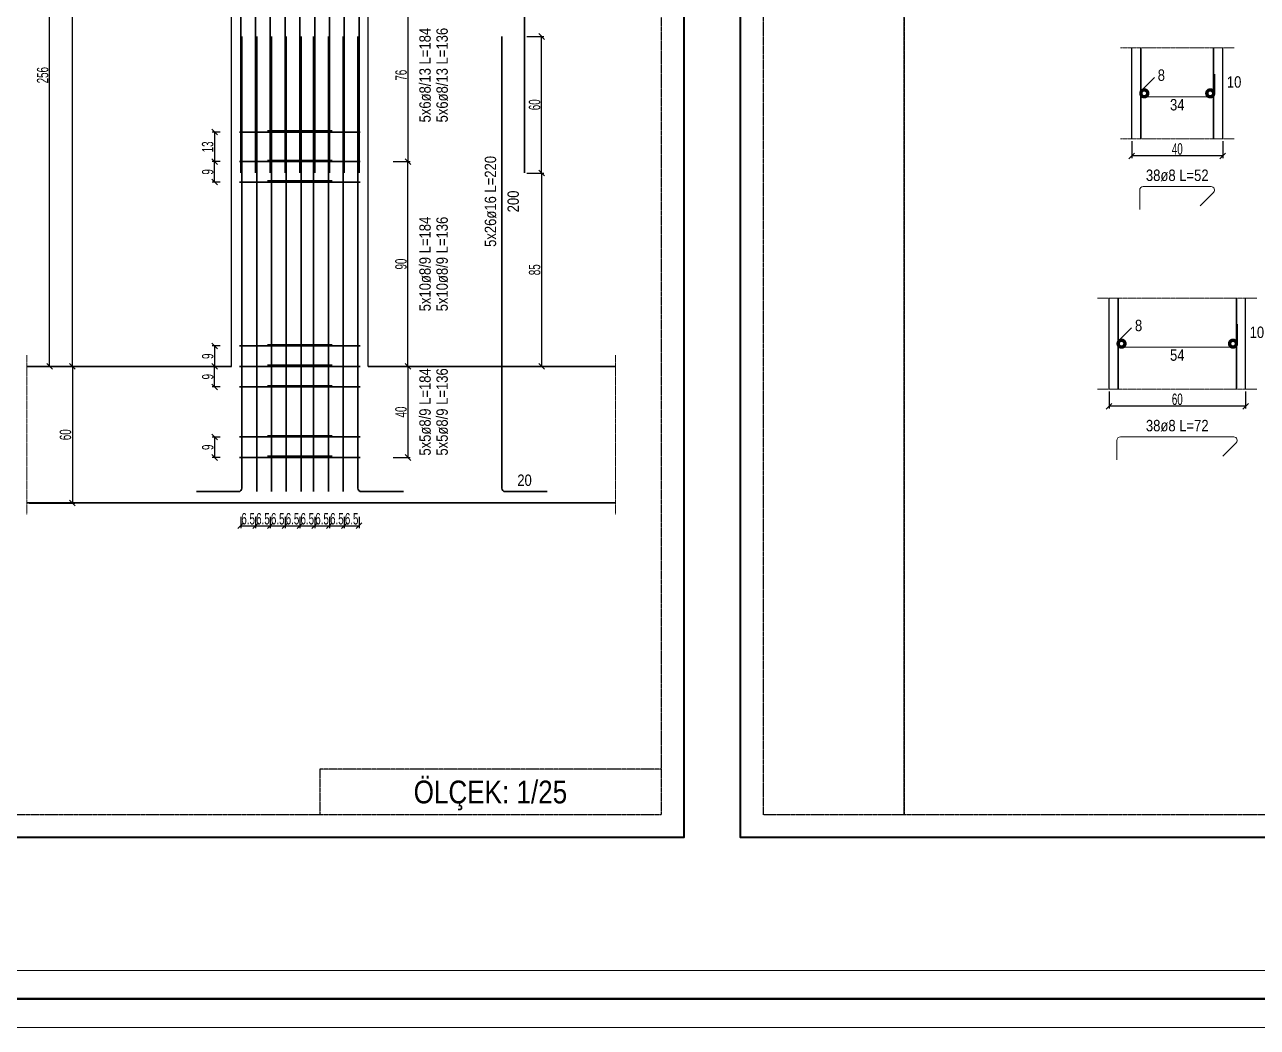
# Model space of a CAD drawing. Header units: millimetres. Extents: x -267 to 94375, y 6431 to 10838.
# Drawn here: x 50847 to 51931, y 6532 to 7413 of the extents above; entities that cross this region are included whole.
import ezdxf
from ezdxf.enums import TextEntityAlignment as Align

# ---------------------------------------------------------------- set-up
doc = ezdxf.new("R2010")
doc.units = ezdxf.units.MM
doc.header["$LTSCALE"] = 0.0001
doc.linetypes.add('DASHED', pattern=[19.05, 12.7, -6.35])
for name, color, linetype, lineweight in [('CIROZ (BEYKENT)', 140, 'Continuous', 20), ('DETAY ANTET (BEYKENT)', 5, 'Continuous', 40), ('DONATI (BEYKENT)', 4, 'Continuous', 35), ('DONATI YAZISI (BEYKENT)', 3, 'Continuous', 20), ('ETRIYE (BEYKENT)', 150, 'Continuous', 35), ('KESIT SINIRI (BEYKENT)', 241, 'DASHED', 20), ('KOLON (BEYKENT)', 3, 'Continuous', 30), ('OLCU (BEYKENT)', 14, 'Continuous', 20), ('SHEETSUMMARY-50', 152, 'Continuous', 20), ('SheetView', 40, 'Continuous', 20), ('SheetViewOut', 231, 'Continuous', 20), ('TEMEL (BEYKENT)', 2, 'Continuous', 35), ('YAZI (BEYKENT)', 140, 'Continuous', 20)]:
    doc.layers.add(name, color=color, linetype=linetype, lineweight=lineweight)
doc.styles.add('DONATI YAZISI (BEYKENT)', font='')
doc.styles.add('KLNOLC-25', font='bahnschrift light condensed', dxfattribs={"width": 0.75, "height": 10})
doc.styles.add('YAZI (BEYKENT)', font='')
doc.styles.get('DONATI YAZISI (BEYKENT)').set_extended_font_data('Bahnschrift Light Condensed')
doc.styles.get('YAZI (BEYKENT)').set_extended_font_data('Bahnschrift Light Condensed')
doc.dimstyles.new('KLNOLC-25', dxfattribs={"dimtxt": 10, "dimasz": 5, "dimexe": 2, "dimexo": 2, "dimgap": 1, "dimtad": 1, "dimdec": 1, "dimlfac": 0.5, "dimrnd": 0.5, "dimzin": 12, "dimdsep": 46, "dimtxsty": 'KLNOLC-25', "dimblk": 'OBLIQUE', "dimblk1": 'OBLIQUE', "dimblk2": 'OBLIQUE', "dimcen": 0, "dimclrt": 7, "dimadec": 0, "dimazin": 0, "dimtfac": 1, "dimtdec": 4, "dimtix": 1, "dimtmove": 2, "dimatfit": 3, "dimfxl": 1, "dimtzin": 0, "dimarcsym": 0})

# ---------------------------------------------------------------- blocks, each defined once
blk = doc.blocks.new('_Oblique')
at = {"color": 0, "linetype": 'ByBlock', "lineweight": -2}
blk.add_line((-0.5, -0.5), (0.5, 0.5), dxfattribs=at)
blk = doc.blocks.new('*D817')
at = {"layer": 'DEFPOINTS', "color": 0, "lineweight": -3, "transparency": 16777216}
for p in [(51286.7, 7282.6), (51286.7, 7112.6), (51301.7, 7112.6)]:
    blk.add_point(p, dxfattribs=at)
at = {"layer": 'OLCU (BEYKENT)', "color": 0, "lineweight": -2, "transparency": 16777216}
for p, q in [((51288.7, 7282.6), (51303.7, 7282.6)), ((51301.7, 7282.6), (51301.7, 7112.6)), ((51288.7, 7112.6), (51303.7, 7112.6))]:
    blk.add_line(p, q, dxfattribs=at)
at = {"layer": 'OLCU (BEYKENT)', "color": 0, "lineweight": -2, "transparency": 16777216, "xscale": 5, "yscale": 5, "zscale": 5}
for p, rotation in [((51301.7, 7282.6), 90), ((51301.7, 7112.6), 270)]:
    blk.add_blockref('_Oblique', p, dxfattribs=dict(at, rotation=rotation))
at = {"layer": 'OLCU (BEYKENT)', "color": 7, "transparency": 16777216, "insert": (51295.6, 7197.6), "char_height": 10, "attachment_point": 5, "rotation": 90, "style": 'KLNOLC-25'}
blk.add_mtext('85', dxfattribs=at)
blk = doc.blocks.new('*D818')
at = {"layer": 'DEFPOINTS', "color": 0, "lineweight": -3, "transparency": 16777216}
for p in [(51286.7, 7402.6), (51301.7, 7402.6), (51286.7, 7282.6)]:
    blk.add_point(p, dxfattribs=at)
at = {"layer": 'OLCU (BEYKENT)', "color": 0, "lineweight": -2, "transparency": 16777216}
for p, q in [((51288.7, 7402.6), (51303.7, 7402.6)), ((51301.7, 7282.6), (51301.7, 7402.6)), ((51288.7, 7282.6), (51303.7, 7282.6))]:
    blk.add_line(p, q, dxfattribs=at)
at = {"layer": 'OLCU (BEYKENT)', "color": 0, "lineweight": -2, "transparency": 16777216, "xscale": 5, "yscale": 5, "zscale": 5}
for p, rotation in [((51301.7, 7402.6), 90), ((51301.7, 7282.6), 270)]:
    blk.add_blockref('_Oblique', p, dxfattribs=dict(at, rotation=rotation))
at = {"layer": 'OLCU (BEYKENT)', "color": 7, "transparency": 16777216, "insert": (51295.6, 7342.6), "char_height": 10, "attachment_point": 5, "rotation": 90, "style": 'KLNOLC-25'}
blk.add_mtext('60', dxfattribs=at)
blk = doc.blocks.new('*D825')
at = {"layer": 'DEFPOINTS', "color": 0, "lineweight": -3, "transparency": 16777216}
for p in [(51021.2, 7318.6), (51014.2, 7292.6), (51021.2, 7292.6)]:
    blk.add_point(p, dxfattribs=at)
at = {"layer": 'OLCU (BEYKENT)', "color": 0, "lineweight": -2, "transparency": 16777216}
for p, q in [((51019.2, 7318.6), (51012.2, 7318.6)), ((51014.2, 7318.6), (51014.2, 7292.6)), ((51019.2, 7292.6), (51012.2, 7292.6))]:
    blk.add_line(p, q, dxfattribs=at)
at = {"layer": 'OLCU (BEYKENT)', "color": 0, "lineweight": -2, "transparency": 16777216, "xscale": 5, "yscale": 5, "zscale": 5}
for p, rotation in [((51014.2, 7318.6), 90), ((51014.2, 7292.6), 270)]:
    blk.add_blockref('_Oblique', p, dxfattribs=dict(at, rotation=rotation))
at = {"layer": 'OLCU (BEYKENT)', "color": 7, "transparency": 16777216, "insert": (51008.1, 7305.6), "char_height": 10, "attachment_point": 5, "rotation": 90, "style": 'KLNOLC-25'}
blk.add_mtext('13', dxfattribs=at)
blk = doc.blocks.new('*D827')
at = {"layer": 'DEFPOINTS', "color": 0, "lineweight": -3, "transparency": 16777216}
for p in [(51169.2, 7444.6), (51169.2, 7292.6), (51184.2, 7292.6)]:
    blk.add_point(p, dxfattribs=at)
at = {"layer": 'OLCU (BEYKENT)', "color": 0, "lineweight": -2, "transparency": 16777216}
for p, q in [((51171.2, 7444.6), (51186.2, 7444.6)), ((51184.2, 7444.6), (51184.2, 7292.6)), ((51171.2, 7292.6), (51186.2, 7292.6))]:
    blk.add_line(p, q, dxfattribs=at)
at = {"layer": 'OLCU (BEYKENT)', "color": 0, "lineweight": -2, "transparency": 16777216, "xscale": 5, "yscale": 5, "zscale": 5}
for p, rotation in [((51184.2, 7444.6), 90), ((51184.2, 7292.6), 270)]:
    blk.add_blockref('_Oblique', p, dxfattribs=dict(at, rotation=rotation))
at = {"layer": 'OLCU (BEYKENT)', "color": 7, "transparency": 16777216, "insert": (51178.2, 7368.6), "char_height": 10, "attachment_point": 5, "rotation": 90, "style": 'KLNOLC-25'}
blk.add_mtext('76', dxfattribs=at)
blk = doc.blocks.new('*D828')
at = {"layer": 'DEFPOINTS', "color": 0, "lineweight": -3, "transparency": 16777216}
for p in [(51021.2, 7130.6), (51014.2, 7112.6), (51021.2, 7112.6)]:
    blk.add_point(p, dxfattribs=at)
at = {"layer": 'OLCU (BEYKENT)', "color": 0, "lineweight": -2, "transparency": 16777216}
for p, q in [((51019.2, 7130.6), (51012.2, 7130.6)), ((51014.2, 7130.6), (51014.2, 7112.6)), ((51019.2, 7112.6), (51012.2, 7112.6))]:
    blk.add_line(p, q, dxfattribs=at)
at = {"layer": 'OLCU (BEYKENT)', "color": 0, "lineweight": -2, "transparency": 16777216, "xscale": 5, "yscale": 5, "zscale": 5}
for p, rotation in [((51014.2, 7130.6), 90), ((51014.2, 7112.6), 270)]:
    blk.add_blockref('_Oblique', p, dxfattribs=dict(at, rotation=rotation))
at = {"layer": 'OLCU (BEYKENT)', "color": 7, "transparency": 16777216, "insert": (51008.2, 7121.6), "char_height": 10, "attachment_point": 5, "rotation": 90, "style": 'KLNOLC-25'}
blk.add_mtext('9', dxfattribs=at)
blk = doc.blocks.new('*D829')
at = {"layer": 'DEFPOINTS', "color": 0, "lineweight": -3, "transparency": 16777216}
for p in [(51014.2, 7292.6), (51021.2, 7292.6), (51021.2, 7274.6)]:
    blk.add_point(p, dxfattribs=at)
at = {"layer": 'OLCU (BEYKENT)', "color": 0, "lineweight": -2, "transparency": 16777216}
for p, q in [((51019.2, 7292.6), (51012.2, 7292.6)), ((51014.2, 7274.6), (51014.2, 7292.6)), ((51019.2, 7274.6), (51012.2, 7274.6))]:
    blk.add_line(p, q, dxfattribs=at)
at = {"layer": 'OLCU (BEYKENT)', "color": 0, "lineweight": -2, "transparency": 16777216, "xscale": 5, "yscale": 5, "zscale": 5}
for p, rotation in [((51014.2, 7292.6), 90), ((51014.2, 7274.6), 270)]:
    blk.add_blockref('_Oblique', p, dxfattribs=dict(at, rotation=rotation))
at = {"layer": 'OLCU (BEYKENT)', "color": 7, "transparency": 16777216, "insert": (51008.2, 7283.6), "char_height": 10, "attachment_point": 5, "rotation": 90, "style": 'KLNOLC-25'}
blk.add_mtext('9', dxfattribs=at)
blk = doc.blocks.new('*D830')
at = {"layer": 'DEFPOINTS', "color": 0, "lineweight": -3, "transparency": 16777216}
for p in [(51169.2, 7292.6), (51184.2, 7292.6), (51169.2, 7112.6)]:
    blk.add_point(p, dxfattribs=at)
at = {"layer": 'OLCU (BEYKENT)', "color": 0, "lineweight": -2, "transparency": 16777216}
for p, q in [((51171.2, 7292.6), (51186.2, 7292.6)), ((51184.2, 7112.6), (51184.2, 7292.6)), ((51171.2, 7112.6), (51186.2, 7112.6))]:
    blk.add_line(p, q, dxfattribs=at)
at = {"layer": 'OLCU (BEYKENT)', "color": 0, "lineweight": -2, "transparency": 16777216, "xscale": 5, "yscale": 5, "zscale": 5}
for p, rotation in [((51184.2, 7292.6), 90), ((51184.2, 7112.6), 270)]:
    blk.add_blockref('_Oblique', p, dxfattribs=dict(at, rotation=rotation))
at = {"layer": 'OLCU (BEYKENT)', "color": 7, "transparency": 16777216, "insert": (51178.1, 7202.6), "char_height": 10, "attachment_point": 5, "rotation": 90, "style": 'KLNOLC-25'}
blk.add_mtext('90', dxfattribs=at)
blk = doc.blocks.new('*D831')
at = {"layer": 'DEFPOINTS', "color": 0, "lineweight": -3, "transparency": 16777216}
for p in [(51021.2, 7050.6), (51014.2, 7032.6), (51021.2, 7032.6)]:
    blk.add_point(p, dxfattribs=at)
at = {"layer": 'OLCU (BEYKENT)', "color": 0, "lineweight": -2, "transparency": 16777216}
for p, q in [((51019.2, 7050.6), (51012.2, 7050.6)), ((51014.2, 7050.6), (51014.2, 7032.6)), ((51019.2, 7032.6), (51012.2, 7032.6))]:
    blk.add_line(p, q, dxfattribs=at)
at = {"layer": 'OLCU (BEYKENT)', "color": 0, "lineweight": -2, "transparency": 16777216, "xscale": 5, "yscale": 5, "zscale": 5}
for p, rotation in [((51014.2, 7050.6), 90), ((51014.2, 7032.6), 270)]:
    blk.add_blockref('_Oblique', p, dxfattribs=dict(at, rotation=rotation))
at = {"layer": 'OLCU (BEYKENT)', "color": 7, "transparency": 16777216, "insert": (51008.2, 7041.6), "char_height": 10, "attachment_point": 5, "rotation": 90, "style": 'KLNOLC-25'}
blk.add_mtext('9', dxfattribs=at)
blk = doc.blocks.new('*D832')
at = {"layer": 'DEFPOINTS', "color": 0, "lineweight": -3, "transparency": 16777216}
for p in [(51014.2, 7112.6), (51021.2, 7112.6), (51021.2, 7094.6)]:
    blk.add_point(p, dxfattribs=at)
at = {"layer": 'OLCU (BEYKENT)', "color": 0, "lineweight": -2, "transparency": 16777216}
for p, q in [((51019.2, 7112.6), (51012.2, 7112.6)), ((51014.2, 7094.6), (51014.2, 7112.6)), ((51019.2, 7094.6), (51012.2, 7094.6))]:
    blk.add_line(p, q, dxfattribs=at)
at = {"layer": 'OLCU (BEYKENT)', "color": 0, "lineweight": -2, "transparency": 16777216, "xscale": 5, "yscale": 5, "zscale": 5}
for p, rotation in [((51014.2, 7112.6), 90), ((51014.2, 7094.6), 270)]:
    blk.add_blockref('_Oblique', p, dxfattribs=dict(at, rotation=rotation))
at = {"layer": 'OLCU (BEYKENT)', "color": 7, "transparency": 16777216, "insert": (51008.2, 7103.6), "char_height": 10, "attachment_point": 5, "rotation": 90, "style": 'KLNOLC-25'}
blk.add_mtext('9', dxfattribs=at)
blk = doc.blocks.new('*D833')
at = {"layer": 'DEFPOINTS', "color": 0, "lineweight": -3, "transparency": 16777216}
for p in [(51169.2, 7112.6), (51169.2, 7032.6), (51184.2, 7032.6)]:
    blk.add_point(p, dxfattribs=at)
at = {"layer": 'OLCU (BEYKENT)', "color": 0, "lineweight": -2, "transparency": 16777216}
for p, q in [((51171.2, 7112.6), (51186.2, 7112.6)), ((51184.2, 7112.6), (51184.2, 7032.6)), ((51171.2, 7032.6), (51186.2, 7032.6))]:
    blk.add_line(p, q, dxfattribs=at)
at = {"layer": 'OLCU (BEYKENT)', "color": 0, "lineweight": -2, "transparency": 16777216, "xscale": 5, "yscale": 5, "zscale": 5}
for p, rotation in [((51184.2, 7112.6), 90), ((51184.2, 7032.6), 270)]:
    blk.add_blockref('_Oblique', p, dxfattribs=dict(at, rotation=rotation))
at = {"layer": 'OLCU (BEYKENT)', "color": 7, "transparency": 16777216, "insert": (51178.1, 7072.6), "char_height": 10, "attachment_point": 5, "rotation": 90, "style": 'KLNOLC-25'}
blk.add_mtext('40', dxfattribs=at)
blk = doc.blocks.new('*D834')
at = {"layer": 'DEFPOINTS', "color": 0, "lineweight": -3, "transparency": 16777216}
for p in [(50849.2, 7112.6), (50849.2, 6992.6), (50889.2, 6992.6)]:
    blk.add_point(p, dxfattribs=at)
at = {"layer": 'OLCU (BEYKENT)', "color": 0, "lineweight": -2, "transparency": 16777216}
for p, q in [((50851.2, 7112.6), (50891.2, 7112.6)), ((50889.2, 7112.6), (50889.2, 6992.6)), ((50851.2, 6992.6), (50891.2, 6992.6))]:
    blk.add_line(p, q, dxfattribs=at)
at = {"layer": 'OLCU (BEYKENT)', "color": 0, "lineweight": -2, "transparency": 16777216, "xscale": 5, "yscale": 5, "zscale": 5}
for p, rotation in [((50889.2, 7112.6), 90), ((50889.2, 6992.6), 270)]:
    blk.add_blockref('_Oblique', p, dxfattribs=dict(at, rotation=rotation))
at = {"layer": 'OLCU (BEYKENT)', "color": 7, "transparency": 16777216, "insert": (50883.1, 7052.6), "char_height": 10, "attachment_point": 5, "rotation": 90, "style": 'KLNOLC-25'}
blk.add_mtext('60', dxfattribs=at)
blk = doc.blocks.new('*D835')
at = {"layer": 'DEFPOINTS', "color": 0, "lineweight": -3, "transparency": 16777216}
for p in [(50849.2, 7624.6), (50869.2, 7624.6), (50849.2, 7112.6)]:
    blk.add_point(p, dxfattribs=at)
at = {"layer": 'OLCU (BEYKENT)', "color": 0, "lineweight": -2, "transparency": 16777216}
for p, q in [((50851.2, 7624.6), (50871.2, 7624.6)), ((50869.2, 7112.6), (50869.2, 7624.6)), ((50851.2, 7112.6), (50871.2, 7112.6))]:
    blk.add_line(p, q, dxfattribs=at)
at = {"layer": 'OLCU (BEYKENT)', "color": 0, "lineweight": -2, "transparency": 16777216, "xscale": 5, "yscale": 5, "zscale": 5}
for p, rotation in [((50869.2, 7624.6), 90), ((50869.2, 7112.6), 270)]:
    blk.add_blockref('_Oblique', p, dxfattribs=dict(at, rotation=rotation))
at = {"layer": 'OLCU (BEYKENT)', "color": 7, "transparency": 16777216, "insert": (50863.1, 7368.6), "char_height": 10, "attachment_point": 5, "rotation": 90, "style": 'KLNOLC-25'}
blk.add_mtext('256', dxfattribs=at)
blk = doc.blocks.new('*D837')
at = {"layer": 'DEFPOINTS', "color": 0, "lineweight": -3, "transparency": 16777216}
for p in [(50849.2, 7744.6), (50889.2, 7744.6), (50849.2, 7112.6)]:
    blk.add_point(p, dxfattribs=at)
at = {"layer": 'OLCU (BEYKENT)', "color": 0, "lineweight": -2, "transparency": 16777216}
for p, q in [((50851.2, 7744.6), (50891.2, 7744.6)), ((50889.2, 7112.6), (50889.2, 7744.6)), ((50851.2, 7112.6), (50891.2, 7112.6))]:
    blk.add_line(p, q, dxfattribs=at)
at = {"layer": 'OLCU (BEYKENT)', "color": 0, "lineweight": -2, "transparency": 16777216, "xscale": 5, "yscale": 5, "zscale": 5}
for p, rotation in [((50889.2, 7744.6), 90), ((50889.2, 7112.6), 270)]:
    blk.add_blockref('_Oblique', p, dxfattribs=dict(at, rotation=rotation))
at = {"layer": 'OLCU (BEYKENT)', "color": 7, "transparency": 16777216, "insert": (50883.1, 7428.6), "char_height": 10, "attachment_point": 5, "rotation": 90, "style": 'KLNOLC-25'}
blk.add_mtext('316', dxfattribs=at)
blk = doc.blocks.new('*D839')
at = {"layer": 'DEFPOINTS', "color": 0, "lineweight": -3, "transparency": 16777216}
for p in [(51037.2, 6982.6), (51050.2, 6982.6), (51050.2, 6972.6)]:
    blk.add_point(p, dxfattribs=at)
at = {"layer": 'OLCU (BEYKENT)', "color": 0, "lineweight": -2, "transparency": 16777216}
for p, q in [((51037.2, 6980.6), (51037.2, 6970.6)), ((51050.2, 6980.6), (51050.2, 6970.6)), ((51037.2, 6972.6), (51050.2, 6972.6))]:
    blk.add_line(p, q, dxfattribs=at)
at = {"layer": 'OLCU (BEYKENT)', "color": 0, "lineweight": -2, "transparency": 16777216, "xscale": 5, "yscale": 5, "zscale": 5, "rotation": 180}
blk.add_blockref('_Oblique', (51037.2, 6972.6), dxfattribs=at)
at = {"layer": 'OLCU (BEYKENT)', "color": 0, "lineweight": -2, "transparency": 16777216, "xscale": 5, "yscale": 5, "zscale": 5}
blk.add_blockref('_Oblique', (51050.2, 6972.6), dxfattribs=at)
at = {"layer": 'OLCU (BEYKENT)', "color": 7, "transparency": 16777216, "insert": (51043.7, 6978.7), "char_height": 10, "attachment_point": 5, "style": 'KLNOLC-25'}
blk.add_mtext('6.5', dxfattribs=at)
blk = doc.blocks.new('*D840')
at = {"layer": 'DEFPOINTS', "color": 0, "lineweight": -3, "transparency": 16777216}
for p in [(51050.2, 6982.6), (51063.2, 6982.6), (51063.2, 6972.6)]:
    blk.add_point(p, dxfattribs=at)
at = {"layer": 'OLCU (BEYKENT)', "color": 0, "lineweight": -2, "transparency": 16777216}
for p, q in [((51050.2, 6980.6), (51050.2, 6970.6)), ((51063.2, 6980.6), (51063.2, 6970.6)), ((51050.2, 6972.6), (51063.2, 6972.6))]:
    blk.add_line(p, q, dxfattribs=at)
at = {"layer": 'OLCU (BEYKENT)', "color": 0, "lineweight": -2, "transparency": 16777216, "xscale": 5, "yscale": 5, "zscale": 5, "rotation": 180}
blk.add_blockref('_Oblique', (51050.2, 6972.6), dxfattribs=at)
at = {"layer": 'OLCU (BEYKENT)', "color": 0, "lineweight": -2, "transparency": 16777216, "xscale": 5, "yscale": 5, "zscale": 5}
blk.add_blockref('_Oblique', (51063.2, 6972.6), dxfattribs=at)
at = {"layer": 'OLCU (BEYKENT)', "color": 7, "transparency": 16777216, "insert": (51056.7, 6978.7), "char_height": 10, "attachment_point": 5, "style": 'KLNOLC-25'}
blk.add_mtext('6.5', dxfattribs=at)
blk = doc.blocks.new('*D841')
at = {"layer": 'DEFPOINTS', "color": 0, "lineweight": -3, "transparency": 16777216}
for p in [(51063.2, 6982.6), (51076.2, 6982.6), (51076.2, 6972.6)]:
    blk.add_point(p, dxfattribs=at)
at = {"layer": 'OLCU (BEYKENT)', "color": 0, "lineweight": -2, "transparency": 16777216}
for p, q in [((51063.2, 6980.6), (51063.2, 6970.6)), ((51076.2, 6980.6), (51076.2, 6970.6)), ((51063.2, 6972.6), (51076.2, 6972.6))]:
    blk.add_line(p, q, dxfattribs=at)
at = {"layer": 'OLCU (BEYKENT)', "color": 0, "lineweight": -2, "transparency": 16777216, "xscale": 5, "yscale": 5, "zscale": 5, "rotation": 180}
blk.add_blockref('_Oblique', (51063.2, 6972.6), dxfattribs=at)
at = {"layer": 'OLCU (BEYKENT)', "color": 0, "lineweight": -2, "transparency": 16777216, "xscale": 5, "yscale": 5, "zscale": 5}
blk.add_blockref('_Oblique', (51076.2, 6972.6), dxfattribs=at)
at = {"layer": 'OLCU (BEYKENT)', "color": 7, "transparency": 16777216, "insert": (51069.7, 6978.7), "char_height": 10, "attachment_point": 5, "style": 'KLNOLC-25'}
blk.add_mtext('6.5', dxfattribs=at)
blk = doc.blocks.new('*D842')
at = {"layer": 'DEFPOINTS', "color": 0, "lineweight": -3, "transparency": 16777216}
for p in [(51076.2, 6982.6), (51089.2, 6982.6), (51089.2, 6972.6)]:
    blk.add_point(p, dxfattribs=at)
at = {"layer": 'OLCU (BEYKENT)', "color": 0, "lineweight": -2, "transparency": 16777216}
for p, q in [((51076.2, 6980.6), (51076.2, 6970.6)), ((51089.2, 6980.6), (51089.2, 6970.6)), ((51076.2, 6972.6), (51089.2, 6972.6))]:
    blk.add_line(p, q, dxfattribs=at)
at = {"layer": 'OLCU (BEYKENT)', "color": 0, "lineweight": -2, "transparency": 16777216, "xscale": 5, "yscale": 5, "zscale": 5, "rotation": 180}
blk.add_blockref('_Oblique', (51076.2, 6972.6), dxfattribs=at)
at = {"layer": 'OLCU (BEYKENT)', "color": 0, "lineweight": -2, "transparency": 16777216, "xscale": 5, "yscale": 5, "zscale": 5}
blk.add_blockref('_Oblique', (51089.2, 6972.6), dxfattribs=at)
at = {"layer": 'OLCU (BEYKENT)', "color": 7, "transparency": 16777216, "insert": (51082.7, 6978.7), "char_height": 10, "attachment_point": 5, "style": 'KLNOLC-25'}
blk.add_mtext('6.5', dxfattribs=at)
blk = doc.blocks.new('*D843')
at = {"layer": 'DEFPOINTS', "color": 0, "lineweight": -3, "transparency": 16777216}
for p in [(51089.2, 6982.6), (51102.2, 6982.6), (51102.2, 6972.6)]:
    blk.add_point(p, dxfattribs=at)
at = {"layer": 'OLCU (BEYKENT)', "color": 0, "lineweight": -2, "transparency": 16777216}
for p, q in [((51089.2, 6980.6), (51089.2, 6970.6)), ((51102.2, 6980.6), (51102.2, 6970.6)), ((51089.2, 6972.6), (51102.2, 6972.6))]:
    blk.add_line(p, q, dxfattribs=at)
at = {"layer": 'OLCU (BEYKENT)', "color": 0, "lineweight": -2, "transparency": 16777216, "xscale": 5, "yscale": 5, "zscale": 5, "rotation": 180}
blk.add_blockref('_Oblique', (51089.2, 6972.6), dxfattribs=at)
at = {"layer": 'OLCU (BEYKENT)', "color": 0, "lineweight": -2, "transparency": 16777216, "xscale": 5, "yscale": 5, "zscale": 5}
blk.add_blockref('_Oblique', (51102.2, 6972.6), dxfattribs=at)
at = {"layer": 'OLCU (BEYKENT)', "color": 7, "transparency": 16777216, "insert": (51095.7, 6978.7), "char_height": 10, "attachment_point": 5, "style": 'KLNOLC-25'}
blk.add_mtext('6.5', dxfattribs=at)
blk = doc.blocks.new('*D844')
at = {"layer": 'DEFPOINTS', "color": 0, "lineweight": -3, "transparency": 16777216}
for p in [(51102.2, 6982.6), (51115.2, 6982.6), (51115.2, 6972.6)]:
    blk.add_point(p, dxfattribs=at)
at = {"layer": 'OLCU (BEYKENT)', "color": 0, "lineweight": -2, "transparency": 16777216}
for p, q in [((51102.2, 6980.6), (51102.2, 6970.6)), ((51115.2, 6980.6), (51115.2, 6970.6)), ((51102.2, 6972.6), (51115.2, 6972.6))]:
    blk.add_line(p, q, dxfattribs=at)
at = {"layer": 'OLCU (BEYKENT)', "color": 0, "lineweight": -2, "transparency": 16777216, "xscale": 5, "yscale": 5, "zscale": 5, "rotation": 180}
blk.add_blockref('_Oblique', (51102.2, 6972.6), dxfattribs=at)
at = {"layer": 'OLCU (BEYKENT)', "color": 0, "lineweight": -2, "transparency": 16777216, "xscale": 5, "yscale": 5, "zscale": 5}
blk.add_blockref('_Oblique', (51115.2, 6972.6), dxfattribs=at)
at = {"layer": 'OLCU (BEYKENT)', "color": 7, "transparency": 16777216, "insert": (51108.7, 6978.7), "char_height": 10, "attachment_point": 5, "style": 'KLNOLC-25'}
blk.add_mtext('6.5', dxfattribs=at)
blk = doc.blocks.new('*D845')
at = {"layer": 'DEFPOINTS', "color": 0, "lineweight": -3, "transparency": 16777216}
for p in [(51115.2, 6982.6), (51128.2, 6982.6), (51128.2, 6972.6)]:
    blk.add_point(p, dxfattribs=at)
at = {"layer": 'OLCU (BEYKENT)', "color": 0, "lineweight": -2, "transparency": 16777216}
for p, q in [((51115.2, 6980.6), (51115.2, 6970.6)), ((51128.2, 6980.6), (51128.2, 6970.6)), ((51115.2, 6972.6), (51128.2, 6972.6))]:
    blk.add_line(p, q, dxfattribs=at)
at = {"layer": 'OLCU (BEYKENT)', "color": 0, "lineweight": -2, "transparency": 16777216, "xscale": 5, "yscale": 5, "zscale": 5, "rotation": 180}
blk.add_blockref('_Oblique', (51115.2, 6972.6), dxfattribs=at)
at = {"layer": 'OLCU (BEYKENT)', "color": 0, "lineweight": -2, "transparency": 16777216, "xscale": 5, "yscale": 5, "zscale": 5}
blk.add_blockref('_Oblique', (51128.2, 6972.6), dxfattribs=at)
at = {"layer": 'OLCU (BEYKENT)', "color": 7, "transparency": 16777216, "insert": (51121.7, 6978.7), "char_height": 10, "attachment_point": 5, "style": 'KLNOLC-25'}
blk.add_mtext('6.5', dxfattribs=at)
blk = doc.blocks.new('*D846')
at = {"layer": 'DEFPOINTS', "color": 0, "lineweight": -3, "transparency": 16777216}
for p in [(51128.2, 6982.6), (51141.2, 6982.6), (51141.2, 6972.6)]:
    blk.add_point(p, dxfattribs=at)
at = {"layer": 'OLCU (BEYKENT)', "color": 0, "lineweight": -2, "transparency": 16777216}
for p, q in [((51128.2, 6980.6), (51128.2, 6970.6)), ((51141.2, 6980.6), (51141.2, 6970.6)), ((51128.2, 6972.6), (51141.2, 6972.6))]:
    blk.add_line(p, q, dxfattribs=at)
at = {"layer": 'OLCU (BEYKENT)', "color": 0, "lineweight": -2, "transparency": 16777216, "xscale": 5, "yscale": 5, "zscale": 5, "rotation": 180}
blk.add_blockref('_Oblique', (51128.2, 6972.6), dxfattribs=at)
at = {"layer": 'OLCU (BEYKENT)', "color": 0, "lineweight": -2, "transparency": 16777216, "xscale": 5, "yscale": 5, "zscale": 5}
blk.add_blockref('_Oblique', (51141.2, 6972.6), dxfattribs=at)
at = {"layer": 'OLCU (BEYKENT)', "color": 7, "transparency": 16777216, "insert": (51134.7, 6978.7), "char_height": 10, "attachment_point": 5, "style": 'KLNOLC-25'}
blk.add_mtext('6.5', dxfattribs=at)
blk = doc.blocks.new('*D886')
at = {"layer": 'DEFPOINTS', "color": 0, "lineweight": -3, "transparency": 16777216}
for p in [(51820.6, 7312.6), (51900.6, 7312.6), (51820.6, 7297.6)]:
    blk.add_point(p, dxfattribs=at)
at = {"layer": 'OLCU (BEYKENT)', "color": 0, "lineweight": -2, "transparency": 16777216}
for p, q in [((51820.6, 7310.6), (51820.6, 7295.6)), ((51900.6, 7310.6), (51900.6, 7295.6)), ((51900.6, 7297.6), (51820.6, 7297.6))]:
    blk.add_line(p, q, dxfattribs=at)
at = {"layer": 'OLCU (BEYKENT)', "color": 0, "lineweight": -2, "transparency": 16777216, "xscale": 5, "yscale": 5, "zscale": 5, "rotation": 180}
blk.add_blockref('_Oblique', (51820.6, 7297.6), dxfattribs=at)
at = {"layer": 'OLCU (BEYKENT)', "color": 0, "lineweight": -2, "transparency": 16777216, "xscale": 5, "yscale": 5, "zscale": 5}
blk.add_blockref('_Oblique', (51900.6, 7297.6), dxfattribs=at)
at = {"layer": 'OLCU (BEYKENT)', "color": 7, "transparency": 16777216, "insert": (51860.6, 7303.7), "char_height": 10, "attachment_point": 5, "style": 'KLNOLC-25'}
blk.add_mtext('40', dxfattribs=at)
blk = doc.blocks.new('*D887')
at = {"layer": 'DEFPOINTS', "color": 0, "lineweight": -3, "transparency": 16777216}
for p in [(51800.6, 7092.6), (51920.6, 7092.6), (51800.6, 7077.6)]:
    blk.add_point(p, dxfattribs=at)
at = {"layer": 'OLCU (BEYKENT)', "color": 0, "lineweight": -2, "transparency": 16777216}
for p, q in [((51800.6, 7090.6), (51800.6, 7075.6)), ((51920.6, 7090.6), (51920.6, 7075.6)), ((51920.6, 7077.6), (51800.6, 7077.6))]:
    blk.add_line(p, q, dxfattribs=at)
at = {"layer": 'OLCU (BEYKENT)', "color": 0, "lineweight": -2, "transparency": 16777216, "xscale": 5, "yscale": 5, "zscale": 5, "rotation": 180}
blk.add_blockref('_Oblique', (51800.6, 7077.6), dxfattribs=at)
at = {"layer": 'OLCU (BEYKENT)', "color": 0, "lineweight": -2, "transparency": 16777216, "xscale": 5, "yscale": 5, "zscale": 5}
blk.add_blockref('_Oblique', (51920.6, 7077.6), dxfattribs=at)
at = {"layer": 'OLCU (BEYKENT)', "color": 7, "transparency": 16777216, "insert": (51860.6, 7083.7), "char_height": 10, "attachment_point": 5, "style": 'KLNOLC-25'}
blk.add_mtext('60', dxfattribs=at)

msp = doc.modelspace()

# ---------------------------------------------------------------- linework, layer by layer
at = {"layer": 'CIROZ (BEYKENT)'}
for points in [[(51840.42, 7366.43), (51828.75, 7354.76, 0.6681786), (51830.87, 7349.64), (51890.58, 7349.64, 0.4142136), (51893.58, 7352.64), (51893.58, 7369.64)], [(51880.74, 7253.85), (51892.41, 7265.52, 0.6681786), (51890.28, 7270.64), (51830.58, 7270.64, 0.4142136), (51827.58, 7267.64), (51827.58, 7250.64)], [(51820.42, 7146.43), (51808.75, 7134.76, 0.6681786), (51810.87, 7129.64), (51910.58, 7129.64, 0.4142136), (51913.58, 7132.64), (51913.58, 7149.64)], [(51900.74, 7033.85), (51912.41, 7045.52, 0.6681786), (51910.28, 7050.64), (51810.58, 7050.64, 0.4142136), (51807.58, 7047.64), (51807.58, 7030.64)]]:
    msp.add_lwpolyline(points, format="xyb", dxfattribs=at)
at = {"layer": 'DETAY ANTET (BEYKENT)'}
for points in [[(50291.42, 8118.64), (51426.71, 8118.64), (51426.71, 6698.64), (50291.42, 6698.64), (50291.42, 8118.64)], [(51476.71, 8118.64), (52608.08, 8118.64), (52608.08, 6698.64), (51476.71, 6698.64), (51476.71, 8118.64)]]:
    msp.add_lwpolyline(points, close=True, dxfattribs=at)
at = {"layer": 'DETAY ANTET (BEYKENT)', "color": 7, "linetype": 'DASHED', "lineweight": -3, "ltscale": 2}
for points in [[(50311.42, 8098.64), (51406.71, 8098.64), (51406.71, 6718.64), (50311.42, 6718.64)], [(51496.71, 8098.64), (52588.08, 8098.64), (52588.08, 6718.64), (51496.71, 6718.64)], [(51620.58, 8098.64), (51620.58, 6718.64)]]:
    msp.add_lwpolyline(points, close=True, dxfattribs=at)
msp.add_lwpolyline([(51406.71, 6758.64), (51106.71, 6758.64), (51106.71, 6718.64)], dxfattribs=at)
at = {"layer": 'DONATI (BEYKENT)'}
for p, q in [((51051.21, 7402.64), (51051.21, 7002.64)), ((51064.21, 7402.64), (51064.21, 7002.64)), ((51077.21, 7402.64), (51077.21, 7002.64)), ((51090.21, 7402.64), (51090.21, 7002.64)), ((51101.21, 7402.64), (51101.21, 7002.64)), ((51114.21, 7402.64), (51114.21, 7002.64)), ((51127.21, 7402.64), (51127.21, 7002.64)), ((51828.58, 7312.64), (51828.58, 7392.64)), ((51892.58, 7312.64), (51892.58, 7392.64)), ((51808.58, 7092.64), (51808.58, 7172.64)), ((51912.58, 7092.64), (51912.58, 7172.64))]:
    msp.add_line(p, q, dxfattribs=at)
for points in [[(51037.21, 7282.64), (51037.21, 7733.64, -0.4142136), (51040.21, 7736.64), (51077.21, 7736.64)], [(51050.21, 7282.64), (51050.21, 7733.64, -0.4142136), (51053.21, 7736.64), (51090.21, 7736.64)], [(51102.21, 7282.64), (51102.21, 7733.64, 0.4142136), (51099.21, 7736.64), (51062.21, 7736.64)], [(51063.21, 7282.64), (51063.21, 7733.64, -0.4142136), (51066.21, 7736.64), (51103.21, 7736.64)], [(51115.21, 7282.64), (51115.21, 7733.64, 0.4142136), (51112.21, 7736.64), (51075.21, 7736.64)], [(51076.21, 7282.64), (51076.21, 7733.64, -0.4142136), (51079.21, 7736.64), (51116.21, 7736.64)], [(51128.21, 7282.64), (51128.21, 7733.64, 0.4142136), (51125.21, 7736.64), (51088.21, 7736.64)], [(51089.21, 7282.64), (51089.21, 7733.64, -0.4142136), (51092.21, 7736.64), (51129.21, 7736.64)], [(51141.21, 7282.64), (51141.21, 7733.64, 0.4142136), (51138.21, 7736.64), (51101.21, 7736.64)], [(51286.71, 7282.64), (51286.71, 7733.64, -0.4142136), (51289.71, 7736.64), (51344.71, 7736.64)], [(51038.21, 7402.64), (51038.21, 7005.64, -0.4142136), (51035.21, 7002.64), (50998.21, 7002.64)], [(51140.21, 7402.64), (51140.21, 7005.64, 0.4142136), (51143.21, 7002.64), (51180.21, 7002.64)], [(51266.71, 7402.64), (51266.71, 7005.64, 0.4142136), (51269.71, 7002.64), (51306.71, 7002.64)]]:
    msp.add_lwpolyline(points, format="xyb", dxfattribs=at)
at = {"layer": 'DONATI (BEYKENT)', "const_width": 6}
for points in [[(51830.08, 7352.64, 1), (51833.08, 7352.64, 1)], [(51888.08, 7352.64, 1), (51891.08, 7352.64, 1)], [(51810.08, 7132.64, 1), (51813.08, 7132.64, 1)], [(51908.08, 7132.64, 1), (51911.08, 7132.64, 1)]]:
    msp.add_lwpolyline(points, format="xyb", close=True, dxfattribs=at)
at = {"layer": 'ETRIYE (BEYKENT)'}
for p, q in [((51060.71, 7319.64), (51117.71, 7319.64)), ((51060.71, 7293.64), (51117.71, 7293.64)), ((51060.71, 7275.64), (51117.71, 7275.64)), ((51060.71, 7131.64), (51117.71, 7131.64)), ((51060.71, 7113.64), (51117.71, 7113.64)), ((51060.71, 7095.64), (51117.71, 7095.64)), ((51060.71, 7051.64), (51117.71, 7051.64)), ((51060.71, 7033.64), (51117.71, 7033.64))]:
    msp.add_line(p, q, dxfattribs=at)
for points in [[(51036.21, 7318.64), (51142.21, 7318.64)], [(51036.21, 7292.64), (51142.21, 7292.64)], [(51036.21, 7274.64), (51142.21, 7274.64)], [(51036.21, 7130.64), (51142.21, 7130.64)], [(51036.21, 7112.64), (51142.21, 7112.64)], [(51036.21, 7094.64), (51142.21, 7094.64)], [(51036.21, 7050.64), (51142.21, 7050.64)], [(51036.21, 7032.64), (51142.21, 7032.64)]]:
    msp.add_lwpolyline(points, dxfattribs=at)
at = {"layer": 'KESIT SINIRI (BEYKENT)'}
for p, q in [((51810.58, 7392.64), (51910.58, 7392.64)), ((51810.58, 7312.64), (51910.58, 7312.64)), ((51790.58, 7172.64), (51930.58, 7172.64)), ((50849.21, 7122.64), (50849.21, 6982.64)), ((51366.71, 7122.64), (51366.71, 6982.64)), ((51790.58, 7092.64), (51930.58, 7092.64))]:
    msp.add_line(p, q, dxfattribs=at)
at = {"layer": 'KOLON (BEYKENT)'}
for p, q in [((51029.21, 7112.64), (51029.21, 7624.64)), ((51149.21, 7112.64), (51149.21, 7624.64)), ((51820.58, 7312.64), (51820.58, 7392.64)), ((51900.58, 7312.64), (51900.58, 7392.64)), ((51800.58, 7092.64), (51800.58, 7172.64)), ((51920.58, 7092.64), (51920.58, 7172.64))]:
    msp.add_line(p, q, dxfattribs=at)
at = {"layer": 'SHEETSUMMARY-50', "const_width": 2, "flags": 128}
msp.add_lwpolyline([(39580.33, 6556.81), (57139.42, 6556.81), (57139.42, 10706.81), (39580.33, 10706.81)], close=True, dxfattribs=at)
at = {"layer": 'SheetView'}
msp.add_lwpolyline([(39605.33, 6581.81), (56514.42, 6581.81), (56514.42, 10681.81), (39605.33, 10681.81)], close=True, dxfattribs=at)
at = {"layer": 'SheetViewOut'}
msp.add_lwpolyline([(39555.33, 6531.81), (57164.42, 6531.81), (57164.42, 10731.81), (39555.33, 10731.81)], close=True, dxfattribs=at)
at = {"layer": 'TEMEL (BEYKENT)'}
for p, q in [((50849.21, 7112.64), (51029.21, 7112.64)), ((51366.71, 7112.64), (51149.21, 7112.64)), ((50849.21, 6992.64), (51366.71, 6992.64))]:
    msp.add_line(p, q, dxfattribs=at)

# ---------------------------------------------------------------- texts
at = {"layer": 'DONATI YAZISI (BEYKENT)', "style": 'DONATI YAZISI (BEYKENT)'}
for s, p in [('5x6ø8/13 L=184', (51199.21, 7368.64)), ('5x6ø8/13 L=136', (51214.21, 7368.64)), ('5x26ø16 L=220', (51256.71, 7257.64)), ('200', (51276.71, 7257.64)), ('5x10ø8/9 L=184', (51199.21, 7202.64)), ('5x10ø8/9 L=136', (51214.21, 7202.64)), ('5x5ø8/9 L=184', (51199.21, 7072.64)), ('5x5ø8/9 L=136', (51214.21, 7072.64))]:
    msp.add_text(s, height=10, rotation=90, dxfattribs=at).set_placement(p, align=Align.MIDDLE_CENTER)
for s, p in [('8', (51846.58, 7368.64)), ('10', (51910.58, 7362.64)), ('34', (51860.58, 7342.64)), ('38ø8 L=52', (51860.58, 7280.64)), ('8', (51826.58, 7148.64)), ('10', (51930.58, 7142.64)), ('54', (51860.58, 7122.64)), ('38ø8 L=72', (51860.58, 7060.64)), ('20', (51286.71, 7012.64))]:
    msp.add_text(s, height=10, dxfattribs=at).set_placement(p, align=Align.MIDDLE_CENTER)
at = {"layer": 'YAZI (BEYKENT)', "style": 'YAZI (BEYKENT)'}
msp.add_text('ÖLÇEK: 1/25', height=20, dxfattribs=at).set_placement((51256.71, 6728.64), align=Align.CENTER)

# ---------------------------------------------------------------- dimensions: what is measured, and where the dimension line sits
at = {"layer": 'OLCU (BEYKENT)'}
for base, p1, p2, picture, middle in [((50889.21, 7744.64), (50849.21, 7112.64), (50849.21, 7744.64), '*D837', (50883.11, 7428.64)), ((50869.21, 7624.64), (50849.21, 7112.64), (50849.21, 7624.64), '*D835', (50863.11, 7368.64)), ((51184.21, 7292.64), (51169.21, 7444.64), (51169.21, 7292.64), '*D827', (51178.16, 7368.64)), ((51301.71, 7402.64), (51286.71, 7282.64), (51286.71, 7402.64), '*D818', (51295.61, 7342.64)), ((51014.21, 7292.64), (51021.21, 7318.64), (51021.21, 7292.64), '*D825', (51008.11, 7305.64)), ((51014.21, 7292.64), (51021.21, 7274.64), (51021.21, 7292.64), '*D829', (51008.16, 7283.64)), ((51184.21, 7292.64), (51169.21, 7112.64), (51169.21, 7292.64), '*D830', (51178.11, 7202.64)), ((51301.71, 7112.64), (51286.71, 7282.64), (51286.71, 7112.64), '*D817', (51295.61, 7197.64)), ((51014.21, 7112.64), (51021.21, 7130.64), (51021.21, 7112.64), '*D828', (51008.16, 7121.64)), ((50889.21, 6992.64), (50849.21, 7112.64), (50849.21, 6992.64), '*D834', (50883.11, 7052.64)), ((51014.21, 7112.64), (51021.21, 7094.64), (51021.21, 7112.64), '*D832', (51008.16, 7103.64)), ((51184.21, 7032.64), (51169.21, 7112.64), (51169.21, 7032.64), '*D833', (51178.11, 7072.64)), ((51014.21, 7032.64), (51021.21, 7050.64), (51021.21, 7032.64), '*D831', (51008.16, 7041.64))]:
    dim = msp.add_linear_dim(base=base, p1=p1, p2=p2, angle=90, dimstyle='KLNOLC-25', dxfattribs=at)
    dim.commit()
    dim.dimension.update_dxf_attribs({"geometry": picture, "text_midpoint": middle})
for base, p1, p2, picture, middle in [((51820.58, 7297.64), (51900.58, 7312.64), (51820.58, 7312.64), '*D886', (51860.58, 7303.74)), ((51800.58, 7077.64), (51920.58, 7092.64), (51800.58, 7092.64), '*D887', (51860.58, 7083.74)), ((51050.21, 6972.64), (51037.21, 6982.64), (51050.21, 6982.64), '*D839', (51043.71, 6978.69)), ((51063.21, 6972.64), (51050.21, 6982.64), (51063.21, 6982.64), '*D840', (51056.71, 6978.69)), ((51076.21, 6972.64), (51063.21, 6982.64), (51076.21, 6982.64), '*D841', (51069.71, 6978.69)), ((51089.21, 6972.64), (51076.21, 6982.64), (51089.21, 6982.64), '*D842', (51082.71, 6978.69)), ((51102.21, 6972.64), (51089.21, 6982.64), (51102.21, 6982.64), '*D843', (51095.71, 6978.69)), ((51115.21, 6972.64), (51102.21, 6982.64), (51115.21, 6982.64), '*D844', (51108.71, 6978.69)), ((51128.21, 6972.64), (51115.21, 6982.64), (51128.21, 6982.64), '*D845', (51121.71, 6978.69)), ((51141.21, 6972.64), (51128.21, 6982.64), (51141.21, 6982.64), '*D846', (51134.71, 6978.69))]:
    dim = msp.add_linear_dim(base=base, p1=p1, p2=p2, dimstyle='KLNOLC-25', dxfattribs=at)
    dim.commit()
    dim.dimension.update_dxf_attribs({"geometry": picture, "text_midpoint": middle})

doc.saveas('drawing.dxf')
